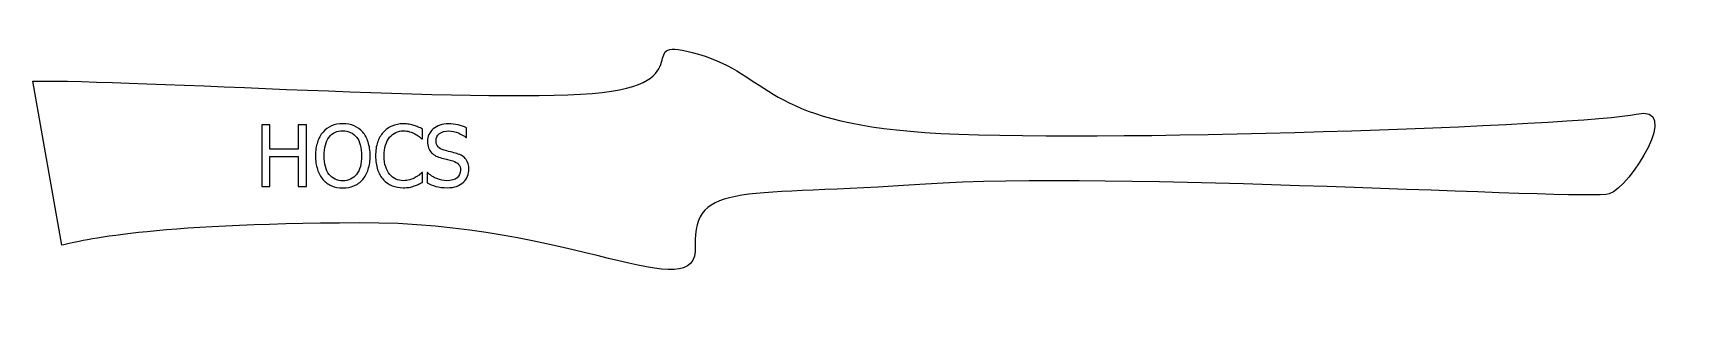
# Model space of a CAD drawing. Header units: millimetres. Extents: x -79 to 54, y -12 to 10.
import ezdxf

# ---------------------------------------------------------------- set-up
doc = ezdxf.new("R2010")
doc.units = ezdxf.units.MM

msp = doc.modelspace()

# ---------------------------------------------------------------- linework, layer by layer
at = {"layer": 'ENGRAVING'}
for points, knots in [([(-52.72, 2.03), (-52.53, 1.81), (-52.39, 1.54), (-52.28, 1.22), (-52.18, 0.89), (-52.12, 0.52), (-52.12, 0.11), (-52.12, -0.3), (-52.17, -0.66), (-52.28, -0.99), (-52.38, -1.32), (-52.53, -1.59), (-52.72, -1.81), (-52.93, -2.05), (-53.17, -2.22), (-53.44, -2.33), (-53.71, -2.44), (-54.01, -2.5), (-54.34, -2.5), (-54.67, -2.5), (-54.98, -2.44), (-55.25, -2.32), (-55.52, -2.21), (-55.75, -2.04), (-55.95, -1.81), (-56.14, -1.59), (-56.29, -1.32), (-56.39, -1), (-56.49, -0.67), (-56.55, -0.3), (-56.55, 0.11), (-56.55, 0.53), (-56.49, 0.9), (-56.39, 1.21), (-56.29, 1.53), (-56.14, 1.81), (-55.94, 2.03), (-55.75, 2.26), (-55.52, 2.42), (-55.25, 2.54), (-54.98, 2.65), (-54.67, 2.71), (-54.34, 2.71), (-54, 2.71), (-53.69, 2.65), (-53.42, 2.53), (-53.14, 2.42), (-52.91, 2.25), (-52.72, 2.03)], [0, 0, 0, 0, 1, 1, 1, 2, 2, 2, 3, 3, 3, 4, 4, 4, 5, 5, 5, 6, 6, 6, 7, 7, 7, 8, 8, 8, 9, 9, 9, 10, 10, 10, 11, 11, 11, 12, 12, 12, 13, 13, 13, 14, 14, 14, 15, 15, 15, 16, 16, 16, 16]), ([(-49.44, -2.48), (-49.77, -2.48), (-50.07, -2.43), (-50.34, -2.32), (-50.62, -2.21), (-50.85, -2.05), (-51.05, -1.83), (-51.25, -1.61), (-51.41, -1.34), (-51.52, -1.02), (-51.62, -0.69), (-51.68, -0.32), (-51.68, 0.1), (-51.68, 0.52), (-51.63, 0.89), (-51.52, 1.2), (-51.41, 1.51), (-51.26, 1.78), (-51.06, 2.01), (-50.86, 2.23), (-50.62, 2.4), (-50.35, 2.52), (-50.07, 2.64), (-49.77, 2.7), (-49.43, 2.7), (-49.26, 2.7), (-49.1, 2.69), (-48.96, 2.66), (-48.81, 2.64), (-48.68, 2.61), (-48.55, 2.57), (-48.44, 2.53), (-48.33, 2.49), (-48.22, 2.44), (-48.11, 2.39), (-47.99, 2.34), (-47.89, 2.28), (-47.89, 2.28), (-47.89, 1.47), (-47.89, 1.47), (-47.89, 1.47), (-47.94, 1.47), (-47.94, 1.47), (-48, 1.53), (-48.07, 1.59), (-48.16, 1.67), (-48.26, 1.74), (-48.37, 1.82), (-48.5, 1.89), (-48.63, 1.96), (-48.77, 2.02), (-48.92, 2.06), (-49.07, 2.11), (-49.24, 2.13), (-49.44, 2.13), (-49.65, 2.13), (-49.85, 2.09), (-50.04, 2), (-50.23, 1.91), (-50.4, 1.78), (-50.54, 1.61), (-50.68, 1.44), (-50.79, 1.23), (-50.87, 0.97), (-50.95, 0.72), (-50.99, 0.43), (-50.99, 0.1), (-50.99, -0.24), (-50.95, -0.53), (-50.86, -0.78), (-50.78, -1.03), (-50.67, -1.24), (-50.52, -1.41), (-50.39, -1.57), (-50.22, -1.7), (-50.03, -1.78), (-49.85, -1.87), (-49.65, -1.91), (-49.44, -1.91), (-49.24, -1.91), (-49.07, -1.88), (-48.9, -1.84), (-48.74, -1.79), (-48.59, -1.73), (-48.47, -1.66), (-48.34, -1.59), (-48.24, -1.52), (-48.15, -1.45), (-48.06, -1.37), (-47.99, -1.31), (-47.94, -1.26), (-47.94, -1.26), (-47.89, -1.26), (-47.89, -1.26), (-47.89, -1.26), (-47.89, -2.05), (-47.89, -2.05), (-47.99, -2.1), (-48.1, -2.15), (-48.2, -2.2), (-48.29, -2.25), (-48.41, -2.29), (-48.55, -2.34), (-48.7, -2.39), (-48.83, -2.42), (-48.95, -2.45), (-49.08, -2.47), (-49.24, -2.48), (-49.44, -2.48)], [0, 0, 0, 0, 1, 1, 1, 2, 2, 2, 3, 3, 3, 4, 4, 4, 5, 5, 5, 6, 6, 6, 7, 7, 7, 8, 8, 8, 9, 9, 9, 10, 10, 10, 11, 11, 11, 12, 12, 12, 13, 13, 13, 14, 14, 14, 15, 15, 15, 16, 16, 16, 17, 17, 17, 18, 18, 18, 19, 19, 19, 20, 20, 20, 21, 21, 21, 22, 22, 22, 23, 23, 23, 24, 24, 24, 25, 25, 25, 26, 26, 26, 27, 27, 27, 28, 28, 28, 29, 29, 29, 30, 30, 30, 31, 31, 31, 32, 32, 32, 33, 33, 33, 34, 34, 34, 35, 35, 35, 36, 36, 36, 36]), ([(-45.87, -2.48), (-46.23, -2.48), (-46.54, -2.45), (-46.8, -2.37), (-47.05, -2.3), (-47.29, -2.2), (-47.51, -2.09), (-47.51, -2.09), (-47.51, -1.26), (-47.51, -1.26), (-47.51, -1.26), (-47.47, -1.26), (-47.47, -1.26), (-47.25, -1.47), (-47, -1.63), (-46.72, -1.74), (-46.44, -1.85), (-46.17, -1.91), (-45.92, -1.91), (-45.55, -1.91), (-45.27, -1.83), (-45.08, -1.68), (-44.9, -1.53), (-44.8, -1.32), (-44.8, -1.07), (-44.8, -0.87), (-44.85, -0.71), (-44.95, -0.59), (-45.05, -0.46), (-45.21, -0.37), (-45.42, -0.31), (-45.57, -0.26), (-45.72, -0.22), (-45.84, -0.2), (-45.97, -0.17), (-46.13, -0.13), (-46.32, -0.08), (-46.5, -0.03), (-46.65, 0.02), (-46.79, 0.09), (-46.92, 0.16), (-47.04, 0.25), (-47.15, 0.36), (-47.25, 0.47), (-47.33, 0.6), (-47.39, 0.75), (-47.45, 0.9), (-47.48, 1.07), (-47.48, 1.27), (-47.48, 1.67), (-47.32, 2.01), (-47, 2.29), (-46.69, 2.56), (-46.28, 2.7), (-45.79, 2.7), (-45.51, 2.7), (-45.25, 2.67), (-45, 2.61), (-44.75, 2.56), (-44.52, 2.48), (-44.31, 2.38), (-44.31, 2.38), (-44.31, 1.58), (-44.31, 1.58), (-44.31, 1.58), (-44.36, 1.58), (-44.36, 1.58), (-44.51, 1.73), (-44.72, 1.85), (-44.97, 1.96), (-45.22, 2.07), (-45.48, 2.12), (-45.75, 2.12), (-46.06, 2.12), (-46.31, 2.05), (-46.5, 1.91), (-46.69, 1.76), (-46.78, 1.57), (-46.78, 1.34), (-46.78, 1.13), (-46.73, 0.96), (-46.62, 0.83), (-46.5, 0.71), (-46.34, 0.61), (-46.13, 0.56), (-45.99, 0.52), (-45.82, 0.48), (-45.61, 0.43), (-45.41, 0.38), (-45.24, 0.33), (-45.1, 0.29), (-44.76, 0.19), (-44.51, 0.03), (-44.35, -0.18), (-44.19, -0.4), (-44.11, -0.66), (-44.11, -0.97), (-44.11, -1.16), (-44.15, -1.36), (-44.23, -1.55), (-44.31, -1.74), (-44.42, -1.9), (-44.56, -2.03), (-44.73, -2.17), (-44.91, -2.29), (-45.11, -2.37), (-45.31, -2.44), (-45.57, -2.48), (-45.87, -2.48)], [0, 0, 0, 0, 1, 1, 1, 2, 2, 2, 3, 3, 3, 4, 4, 4, 5, 5, 5, 6, 6, 6, 7, 7, 7, 8, 8, 8, 9, 9, 9, 10, 10, 10, 11, 11, 11, 12, 12, 12, 13, 13, 13, 14, 14, 14, 15, 15, 15, 16, 16, 16, 17, 17, 17, 18, 18, 18, 19, 19, 19, 20, 20, 20, 21, 21, 21, 22, 22, 22, 23, 23, 23, 24, 24, 24, 25, 25, 25, 26, 26, 26, 27, 27, 27, 28, 28, 28, 29, 29, 29, 30, 30, 30, 31, 31, 31, 32, 32, 32, 33, 33, 33, 34, 34, 34, 35, 35, 35, 36, 36, 36, 36]), ([(-57.27, -2.39), (-57.27, -2.39), (-57.94, -2.39), (-57.94, -2.39), (-57.94, -2.39), (-57.94, 0.06), (-57.94, 0.06), (-57.94, 0.06), (-60.24, 0.06), (-60.24, 0.06), (-60.24, 0.06), (-60.24, -2.39), (-60.24, -2.39), (-60.24, -2.39), (-60.9, -2.39), (-60.9, -2.39), (-60.9, -2.39), (-60.9, 2.61), (-60.9, 2.61), (-60.9, 2.61), (-60.24, 2.61), (-60.24, 2.61), (-60.24, 2.61), (-60.24, 0.65), (-60.24, 0.65), (-60.24, 0.65), (-57.94, 0.65), (-57.94, 0.65), (-57.94, 0.65), (-57.94, 2.61), (-57.94, 2.61), (-57.94, 2.61), (-57.27, 2.61), (-57.27, 2.61), (-57.27, 2.61), (-57.27, -2.39), (-57.27, -2.39)], [0, 0, 0, 0, 1, 1, 1, 2, 2, 2, 3, 3, 3, 4, 4, 4, 5, 5, 5, 6, 6, 6, 7, 7, 7, 8, 8, 8, 9, 9, 9, 10, 10, 10, 11, 11, 11, 12, 12, 12, 12]), ([(-52.81, 0.11), (-52.81, 0.44), (-52.85, 0.73), (-52.92, 0.99), (-52.99, 1.24), (-53.09, 1.45), (-53.22, 1.62), (-53.36, 1.79), (-53.52, 1.92), (-53.7, 2.01), (-53.89, 2.09), (-54.1, 2.14), (-54.33, 2.14), (-54.57, 2.14), (-54.79, 2.1), (-54.97, 2.01), (-55.15, 1.93), (-55.31, 1.8), (-55.44, 1.62), (-55.58, 1.45), (-55.68, 1.24), (-55.75, 0.98), (-55.82, 0.72), (-55.85, 0.43), (-55.85, 0.11), (-55.85, -0.55), (-55.72, -1.05), (-55.44, -1.4), (-55.17, -1.75), (-54.8, -1.92), (-54.33, -1.92), (-53.87, -1.92), (-53.5, -1.75), (-53.23, -1.4), (-52.95, -1.05), (-52.81, -0.55), (-52.81, 0.11)], [0, 0, 0, 0, 1, 1, 1, 2, 2, 2, 3, 3, 3, 4, 4, 4, 5, 5, 5, 6, 6, 6, 7, 7, 7, 8, 8, 8, 9, 9, 9, 10, 10, 10, 11, 11, 11, 12, 12, 12, 12])]:
    msp.add_open_spline(points, degree=3, knots=knots, dxfattribs=at)
at = {"layer": 'OUTLINE'}
msp.add_open_spline([(-79.44, 6.16), (-79.44, 6.16), (-77.11, -7.14), (-77.11, -7.14), (-75.28, -6.75), (-70.37, -5.42), (-53.02, -5.33), (-35.68, -5.24), (-25.55, -12.48), (-25.77, -7.18), (-25.99, -1.88), (-21.71, -3.25), (-7.12, -2.19), (7.46, -1.13), (46.61, -3.52), (48.29, -2.99), (49.97, -2.46), (54.26, 4.4), (50.47, 3.49), (46.67, 2.57), (5.87, 1.11), (-7.17, 2), (-20.21, 2.9), (-19.71, 6.64), (-25.51, 8.35), (-31.3, 10.07), (-24.84, 5.93), (-34.14, 5.17), (-43.44, 4.41), (-71.23, 6.29), (-79.44, 6.16)], degree=3, knots=[0, 0, 0, 0, 1, 1, 1, 2, 2, 2, 3, 3, 3, 4, 4, 4, 5, 5, 5, 6, 6, 6, 7, 7, 7, 8, 8, 8, 9, 9, 9, 10, 10, 10, 10], dxfattribs=at)

doc.saveas('drawing.dxf')
